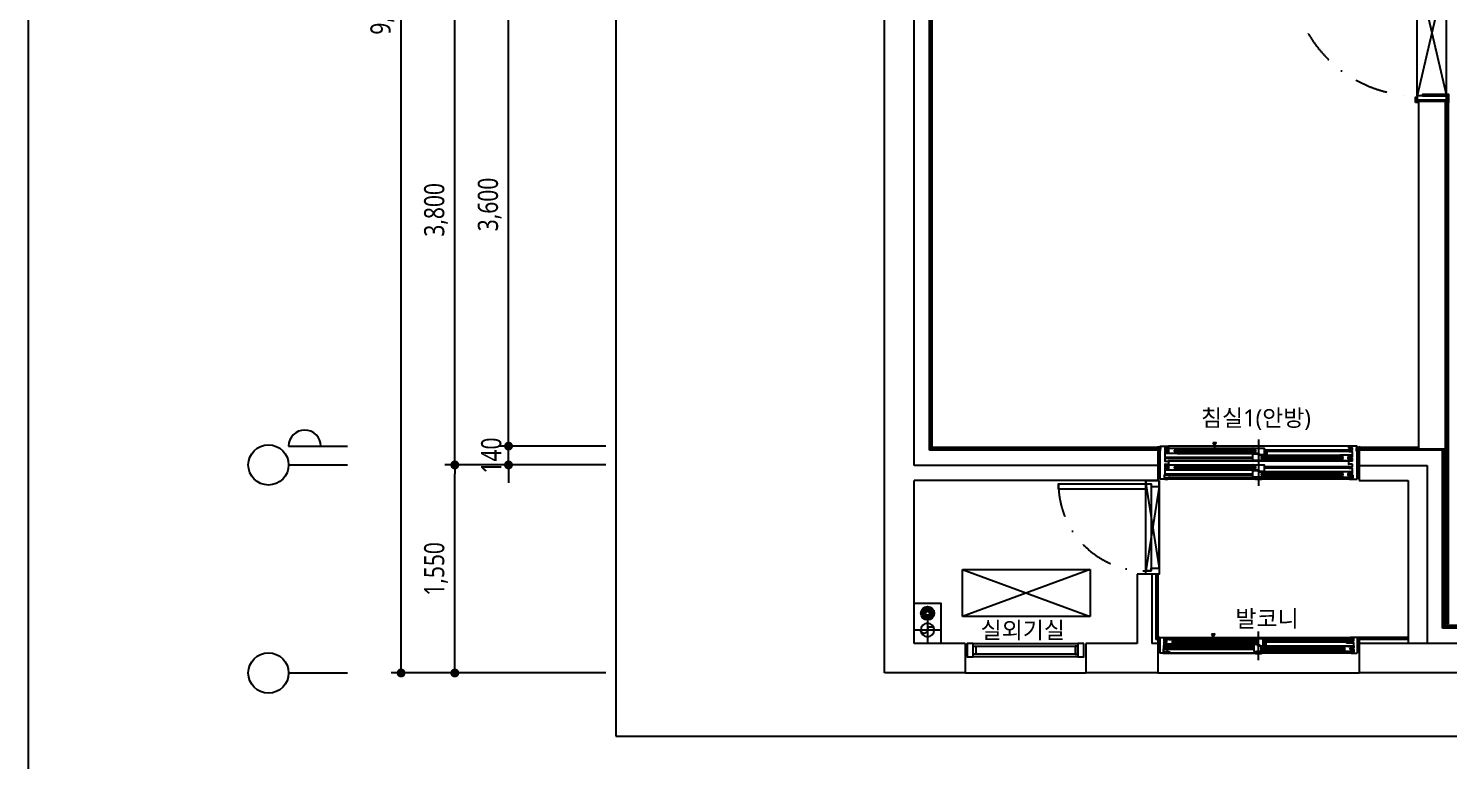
# Model space of a CAD drawing. Header units: millimetres. Extents: x -33000 to 294000, y 0 to 42408.
# Drawn here: x 85235 to 95810, y 9761 to 15216 of the extents above; entities that cross this region are included whole.
import ezdxf
from ezdxf.enums import TextEntityAlignment as Align

# ---------------------------------------------------------------- set-up
doc = ezdxf.new("R2010")
doc.units = ezdxf.units.MM
doc.header["$LTSCALE"] = 50
doc.linetypes.add('DASHDOTX2', pattern=[2, 1, -0.5, 0, -0.5])
doc.layers.add('arch', color=8, linetype='Continuous')
doc.layers.add('실명', color=9, linetype='Continuous')
doc.layers.add('cloud', color=7, linetype='Continuous', true_color=0xb3ef8f, plot=False)
doc.styles.add('ANU-TEXT 0', font='malgun.ttf', dxfattribs={"width": 0.8})
doc.styles.add('FORTELINE', font='malgun.ttf')
doc.dimstyles.new('UDIM-외부', dxfattribs={"dimscale": 50, "dimtxt": 3, "dimasz": 1.33, "dimexe": 1.5, "dimexo": 1.5, "dimgap": 1, "dimtad": 1, "dimdec": 0, "dimzin": 0, "dimdsep": 46, "dimlunit": 6, "dimtxsty": 'ANU-TEXT 0', "dimblk": 'DOT', "dimcen": 0.09, "dimdle": 1.5, "dimclrd": 256, "dimclre": 256, "dimclrt": 3, "dimadec": 0, "dimazin": 0, "dimtfac": 1, "dimtdec": 0, "dimtix": 1, "dimtmove": 2, "dimatfit": 3, "dimfxl": 1.5, "dimtolj": 1, "dimtzin": 0, "dimlwd": -1, "dimarcsym": 0})

# ---------------------------------------------------------------- blocks, each defined once
blk = doc.blocks.new('_Dot')
at = {"color": 0, "linetype": 'ByBlock', "lineweight": -2}
blk.add_line((-0.5, 0), (-1, 0), dxfattribs=at)
at = {"color": 0, "linetype": 'ByBlock', "const_width": 0.5}
blk.add_lwpolyline([(-0.25, 0, 1), (0.25, 0, 1)], format="xyb", close=True, dxfattribs=at)
blk = doc.blocks.new('*D140')
at = {"lineweight": -2, "transparency": 16777216}
for p, q in [((89535, 11964), (88335, 11964)), ((89535, 10414), (88335, 10414))]:
    blk.add_line(p, q, dxfattribs=at)
at = {"transparency": 16777216}
blk.add_line((88410, 10480), (88410, 11897), dxfattribs=at)
at = {"layer": 'Defpoints', "color": 0, "transparency": 16777216}
for p in [(88410, 11964), (89610, 11964), (89610, 10414)]:
    blk.add_point(p, dxfattribs=at)
at = {"transparency": 16777216, "xscale": 66.5, "yscale": 66.5, "zscale": 66.5}
for p, rotation in [((88410, 11964), 90), ((88410, 10414), 270)]:
    blk.add_blockref('_Dot', p, dxfattribs=dict(at, rotation=rotation))
at = {"transparency": 16777216, "insert": (88270, 11189), "char_height": 150, "attachment_point": 5, "rotation": 90, "style": 'ANU-TEXT 0'}
blk.add_mtext('\\A1;1,550', dxfattribs=at)
blk = doc.blocks.new('*D141')
at = {"transparency": 16777216}
for p, q in [((88810, 12170), (88810, 12237)), ((88810, 11964), (88810, 12104)), ((88810, 11897), (88810, 11831))]:
    blk.add_line(p, q, dxfattribs=at)
at = {"lineweight": -2, "transparency": 16777216}
for p, q in [((89535, 12104), (88735, 12104)), ((89535, 11964), (88735, 11964))]:
    blk.add_line(p, q, dxfattribs=at)
at = {"layer": 'Defpoints', "color": 0, "transparency": 16777216}
for p in [(88810, 12104), (89610, 12104), (89610, 11964)]:
    blk.add_point(p, dxfattribs=at)
at = {"transparency": 16777216, "xscale": 66.5, "yscale": 66.5, "zscale": 66.5}
for p, rotation in [((88810, 12104), 270), ((88810, 11964), 90)]:
    blk.add_blockref('_Dot', p, dxfattribs=dict(at, rotation=rotation))
at = {"transparency": 16777216, "insert": (88682, 12034), "char_height": 150, "attachment_point": 5, "rotation": 90, "style": 'ANU-TEXT 0'}
blk.add_mtext('\\A1;140', dxfattribs=at)
blk = doc.blocks.new('*D142')
at = {"lineweight": -2, "transparency": 16777216}
for p, q in [((89535, 15704), (88735, 15704)), ((89535, 12104), (88735, 12104))]:
    blk.add_line(p, q, dxfattribs=at)
at = {"transparency": 16777216}
blk.add_line((88810, 12170), (88810, 15637), dxfattribs=at)
at = {"layer": 'Defpoints', "color": 0, "transparency": 16777216}
for p in [(88810, 15704), (89610, 15704), (89610, 12104)]:
    blk.add_point(p, dxfattribs=at)
at = {"transparency": 16777216, "xscale": 66.5, "yscale": 66.5, "zscale": 66.5}
for p, rotation in [((88810, 15704), 90), ((88810, 12104), 270)]:
    blk.add_blockref('_Dot', p, dxfattribs=dict(at, rotation=rotation))
at = {"transparency": 16777216, "insert": (88670, 13904), "char_height": 150, "attachment_point": 5, "rotation": 90, "style": 'ANU-TEXT 0'}
blk.add_mtext('\\A1;3,600', dxfattribs=at)
blk = doc.blocks.new('*D150')
at = {"lineweight": -2, "transparency": 16777216}
for p, q in [((89535, 15764), (88335, 15764)), ((89535, 11964), (88335, 11964))]:
    blk.add_line(p, q, dxfattribs=at)
at = {"transparency": 16777216}
blk.add_line((88410, 12030), (88410, 15697), dxfattribs=at)
at = {"layer": 'Defpoints', "color": 0, "transparency": 16777216}
for p in [(88410, 15764), (89610, 15764), (89610, 11964)]:
    blk.add_point(p, dxfattribs=at)
at = {"transparency": 16777216, "xscale": 66.5, "yscale": 66.5, "zscale": 66.5}
for p, rotation in [((88410, 15764), 90), ((88410, 11964), 270)]:
    blk.add_blockref('_Dot', p, dxfattribs=dict(at, rotation=rotation))
at = {"transparency": 16777216, "insert": (88270, 13864), "char_height": 150, "attachment_point": 5, "rotation": 90, "style": 'ANU-TEXT 0'}
blk.add_mtext('\\A1;3,800', dxfattribs=at)
blk = doc.blocks.new('*D154')
at = {"lineweight": -2, "transparency": 16777216}
for p, q in [((89535, 20324), (87935, 20324)), ((89535, 10414), (87935, 10414))]:
    blk.add_line(p, q, dxfattribs=at)
at = {"transparency": 16777216}
blk.add_line((88010, 10480), (88010, 20257), dxfattribs=at)
at = {"layer": 'Defpoints', "color": 0, "transparency": 16777216}
for p in [(88010, 20324), (89610, 20324), (89610, 10414)]:
    blk.add_point(p, dxfattribs=at)
at = {"transparency": 16777216, "xscale": 66.5, "yscale": 66.5, "zscale": 66.5}
for p, rotation in [((88010, 20324), 90), ((88010, 10414), 270)]:
    blk.add_blockref('_Dot', p, dxfattribs=dict(at, rotation=rotation))
at = {"transparency": 16777216, "insert": (87870, 15369), "char_height": 150, "attachment_point": 5, "rotation": 90, "style": 'ANU-TEXT 0'}
blk.add_mtext('\\A1;9,910', dxfattribs=at)
blk = doc.blocks.new('중심')
blk.add_line((-350, 0), (0, 0))
blk.add_circle((-470, 0), 120)
blk = doc.blocks.new('안목')
blk.add_line((-350, 0), (0, 0))
blk.add_arc((-254, 0), 96, 0, 180)

msp = doc.modelspace()

# ---------------------------------------------------------------- hatches: boundary and pattern name
at = {"layer": 'arch'}
h = msp.add_hatch(color=256, dxfattribs=at)
h.dxf.hatch_style = 1
h.paths.add_polyline_path([(94080.4, 12129), (94055.4, 12129), (94067.9, 12104)])
h = msp.add_hatch(color=256, dxfattribs=at)
h.dxf.hatch_style = 1
h.paths.add_polyline_path([(94069.5, 10704), (94044.5, 10704), (94057, 10679)])

# ---------------------------------------------------------------- linework, layer by layer
for p, q in [((89610, 25474.6), (89610, 9943.4)), ((91610, 10414), (91610, 20324)), ((91830, 11959), (91830, 20104)), ((91945, 12074), (91945, 19989)), ((91955, 12084), (91955, 19979)), ((91965, 12094), (91965, 19969)), ((95585, 14674), (95585, 12084)), ((95585, 14674), (95785, 14674)), ((95785, 14674), (95785, 12084)), ((95810, 14664), (95795, 14664)), ((95795, 14664), (95795, 10779)), ((95810, 10779), (95810, 14664)), ((93645, 12074), (91945, 12074)), ((93645, 12084), (91955, 12084)), ((93645, 12094), (91965, 12094)), ((93645, 12104), (93645, 12094)), ((93666, 12094), (93645, 12094)), ((93645, 12084.5), (93645, 11859)), ((93666, 12084.5), (93645, 12084.5)), ((93660, 12104), (93724, 12104)), ((93660, 12094), (93660, 12104)), ((93660, 12094), (93666, 12094)), ((93660, 12084.5), (93660, 11859)), ((93660, 11859), (93660, 12066)), ((93666, 12066), (93660, 12066)), ((93666, 12094), (93666, 12084.5)), ((93666, 12066), (93666, 12094)), ((93724, 12092), (93698, 12092)), ((93705, 12077), (93705, 12088.5)), ((95066, 12104), (93724, 12104)), ((93725, 12103), (93725, 12093)), ((93781.3, 12057), (93781.3, 12079)), ((94364.5, 12079), (93781.3, 12079)), ((94364.5, 12073), (93781.3, 12073)), ((94364.5, 12063), (93781.3, 12063)), ((94364.5, 12057), (93781.3, 12057)), ((93788, 12081.5), (93790.6, 12079)), ((93788, 12054.4), (93790.6, 12057)), ((93789.5, 12089), (94353, 12089)), ((93791.3, 12063), (93791.3, 12073)), ((94067.9, 12104), (94067.9, 12079)), ((94354.5, 12081.5), (94351.9, 12079)), ((94354.5, 12054.4), (94351.9, 12057)), ((94353, 12089), (94437, 12089)), ((94354.5, 12088), (94353, 12088)), ((94354.5, 12081.5), (94354.5, 12088)), ((94354.5, 12063), (94354.5, 12073)), ((94359.5, 12081), (94355, 12081)), ((94355, 12056), (94359.5, 12056)), ((94371, 12084), (94356, 12084)), ((94356, 12084), (94356, 12083)), ((94356.5, 12082.5), (94359.5, 12082.5)), ((94359.5, 12082.5), (94359.5, 12081)), ((94359.5, 12056), (94359.5, 12054.5)), ((94364.5, 12057), (94364.5, 12079)), ((94371.5, 12072.7), (94371.5, 12083.5)), ((94371.5, 12053.5), (94371.5, 12063.2)), ((94374.7, 12070.6), (94371.8, 12072.3)), ((94371.8, 12063.6), (94374.7, 12065.3)), ((94375, 12065.7), (94375, 12070.2)), ((94395, 12154), (94395, 11809)), ((94437.5, 12088.5), (94437.5, 12040)), ((95068.5, 12073.5), (94437.5, 12073.5)), ((94448.4, 12063.4), (94449.7, 12063.5)), ((94449.7, 12066.3), (94449.7, 12046.2)), ((94455.9, 12067.3), (94450.7, 12067.3)), ((94453.9, 12047.8), (94456.8, 12066.2)), ((94456.9, 12066.3), (94456.9, 12045.2)), ((95068.5, 12063.5), (94456.9, 12063.5)), ((95065, 12103), (95065, 12093)), ((95130, 12104), (95066, 12104)), ((95066, 12092), (95092, 12092)), ((95124, 12094), (95145, 12094)), ((95124, 12094), (95124, 12084.5)), ((95130, 12094), (95124, 12094)), ((95124, 12066), (95124, 12094)), ((95124, 12084.5), (95145, 12084.5)), ((95124, 12066), (95130, 12066)), ((95130, 12094), (95130, 12104)), ((95130, 12084.5), (95130, 11859)), ((95130, 11859), (95130, 12066)), ((95145, 12104), (95145, 12094)), ((95585, 12094), (95145, 12094)), ((95145, 12084.5), (95145, 11859)), ((95585, 12084), (95145, 12084)), ((95765, 12074), (95145, 12074)), ((95585, 12084), (95785, 12084)), ((95765, 10749), (95765, 12074)), ((95775, 10759), (95775, 12084)), ((95785, 10769), (95785, 12084)), ((93645, 11959), (91830, 11959)), ((93645, 11959), (93645, 11849)), ((93697, 11969.5), (93697, 11951)), ((93698, 11970.5), (93724, 11970.5)), ((93698, 11950), (93721.5, 11950)), ((93721.5, 12021.5), (94352.5, 12021.5)), ((93721.5, 12011.5), (94352.5, 12011.5)), ((95066, 11991), (93724, 11991)), ((93781.3, 11933.5), (93781.3, 11955.5)), ((94364.5, 11955.5), (93781.3, 11955.5)), ((93788, 11958), (93790.6, 11955.5)), ((93789.5, 12048), (94353, 12048)), ((93789.5, 11965.5), (94353, 11965.5)), ((94354.5, 11958), (94351.9, 11955.5)), ((94353, 12049), (94354.5, 12049)), ((94396.6, 12048), (94353, 12048)), ((94353, 11965.5), (94437, 11965.5)), ((94354.5, 11964.5), (94353, 11964.5)), ((94354.5, 12049), (94354.5, 12055.5)), ((94354.5, 11958), (94354.5, 11964.5)), ((94359.5, 11957.5), (94355, 11957.5)), ((94356, 12054), (94356, 12053)), ((94356, 12053), (94371, 12053)), ((94371, 11960.5), (94356, 11960.5)), ((94356, 11960.5), (94356, 11959.5)), ((94359.5, 12054.5), (94356.5, 12054.5)), ((94356.5, 11959), (94359.5, 11959)), ((94359.5, 11959), (94359.5, 11957.5)), ((94364.5, 11933.5), (94364.5, 11955.5)), ((94371.5, 11949.2), (94371.5, 11960)), ((94392, 12040.9), (94392, 12041)), ((94392.4, 12041.5), (94401, 12042.5)), ((94401, 12039.5), (94392.4, 12040.4)), ((94401, 12043.9), (94396.6, 12048)), ((94401, 12042.5), (94401, 12043.9)), ((94437, 12039.5), (94401, 12039.5)), ((94425.5, 12005.5), (94425.5, 12027.5)), ((95012, 12027.5), (94425.5, 12027.5)), ((95012, 12021.5), (94425.5, 12021.5)), ((95012, 12011.5), (94425.5, 12011.5)), ((95012, 12005.5), (94425.5, 12005.5)), ((94435.5, 12030), (94438.1, 12027.5)), ((94435.5, 12011.5), (94435.5, 12021.5)), ((94435.5, 12002.9), (94438.1, 12005.5)), ((94437, 12037), (95000.5, 12037)), ((95000.5, 11996), (94437, 11996)), ((94437.5, 11965), (94437.5, 11916.5)), ((95068.5, 11950), (94437.5, 11950)), ((94456, 12044.2), (94448.4, 12043.9)), ((94449.7, 12046.2), (94449.7, 12044)), ((94449.7, 12046.2), (94452, 12046.2)), ((95002, 12030), (94999.4, 12027.5)), ((95002, 12002.9), (94999.4, 12005.5)), ((95002, 12011.5), (95002, 12021.5)), ((95012, 12005.5), (95012, 12027.5)), ((95092, 11970.5), (95066, 11970.5)), ((95092, 11950), (95068.5, 11950)), ((95085, 12025), (95085, 12036.5)), ((95093, 11969.5), (95093, 11951)), ((95145, 11959), (95650, 11959)), ((95145, 11959), (95145, 11849)), ((95650, 11959), (95650, 11849)), ((91830, 10634), (91830, 11849)), ((93645, 11849), (91830, 11849)), ((93718, 11859), (93660, 11859)), ((93692, 11887), (93692, 11868)), ((93721.5, 11888), (93693, 11888)), ((93693, 11867), (93718, 11867)), ((93696, 11868.5), (93696, 11870.5)), ((93696.5, 11871), (93698.5, 11871)), ((93718.5, 11868), (93696.5, 11868)), ((93696.5, 11858), (93718.5, 11858)), ((93735, 11857), (93696.5, 11857)), ((93697, 11939), (93697, 11899)), ((93698.5, 11870.2), (93697, 11870.2)), ((93697, 11870.2), (93697, 11869)), ((93697, 11869), (93718.5, 11869)), ((93721.5, 11940), (93698, 11940)), ((93698, 11898), (93721.5, 11898)), ((93698.5, 11871), (93698.5, 11870.2)), ((93719, 11869.5), (93719, 11870.5)), ((93719, 11858.5), (93719, 11867.5)), ((93719, 11866), (93719, 11860)), ((93719.5, 11871), (93733, 11871)), ((93721.5, 11898), (94352.5, 11898)), ((93721.5, 11888), (94352.5, 11888)), ((93722, 11949.5), (93722, 11948.8)), ((93722, 11941.1), (93722, 11940.5)), ((93722, 11897.5), (93722, 11896.8)), ((93722, 11889.1), (93722, 11888.5)), ((93734, 11870), (93734, 11864.5)), ((93741.5, 11867), (93734, 11867)), ((93734, 11862.5), (93734, 11858)), ((93734, 11858), (93735, 11858)), ((93734.5, 11864), (93741, 11864)), ((93741, 11863), (93734.5, 11863)), ((94376.5, 11857), (93738, 11857)), ((93741, 11858), (93741.5, 11858)), ((93741.5, 11857), (93741, 11857)), ((93741.5, 11864.5), (93741.5, 11868.5)), ((93741.5, 11858), (93741.5, 11862.5)), ((93742.5, 11868.5), (93742.5, 11858)), ((94371.9, 11867), (93742.5, 11867)), ((94371.9, 11859), (93742.5, 11859)), ((94364.5, 11949.5), (93781.3, 11949.5)), ((94364.5, 11939.5), (93781.3, 11939.5)), ((94364.5, 11933.5), (93781.3, 11933.5)), ((93788, 11930.9), (93790.6, 11933.5)), ((94353, 11924.5), (93789.5, 11924.5)), ((93791.3, 11939.5), (93791.3, 11949.5)), ((94354.5, 11930.9), (94351.9, 11933.5)), ((94353, 11925.5), (94354.5, 11925.5)), ((94396.6, 11924.5), (94353, 11924.5)), ((94354.5, 11939.5), (94354.5, 11949.5)), ((94354.5, 11925.5), (94354.5, 11932)), ((94355, 11932.5), (94359.5, 11932.5)), ((94356, 11930.5), (94356, 11929.5)), ((94356, 11929.5), (94371, 11929.5)), ((94359.5, 11931), (94356.5, 11931)), ((94359.5, 11932.5), (94359.5, 11931)), ((94371.5, 11930), (94371.5, 11939.7)), ((94374.7, 11947.1), (94371.8, 11948.8)), ((94371.8, 11940.1), (94374.7, 11941.8)), ((94371.9, 11868.5), (94371.9, 11858)), ((94372.9, 11864.5), (94372.9, 11868.5)), ((94380.4, 11867), (94372.9, 11867)), ((94372.9, 11858), (94372.9, 11862.5)), ((94373.4, 11858), (94372.9, 11858)), ((94372.9, 11857), (94373.4, 11857)), ((94379.9, 11864), (94373.4, 11864)), ((94373.4, 11863), (94379.9, 11863)), ((94375, 11942.2), (94375, 11946.7)), ((94380.4, 11858), (94379.4, 11858)), ((94379.4, 11857), (94417.9, 11857)), ((94380.4, 11870), (94380.4, 11864.5)), ((94380.4, 11862.5), (94380.4, 11858)), ((94394.9, 11871), (94381.4, 11871)), ((94392, 11917.4), (94392, 11917.5)), ((94392.4, 11918), (94401, 11919)), ((94401, 11916), (94392.4, 11916.9)), ((94395.4, 11869.5), (94395.4, 11870.5)), ((94395.4, 11858.5), (94395.4, 11867.5)), ((95072, 11859), (94395.4, 11859)), ((94417.4, 11869), (94395.9, 11869)), ((94395.9, 11868), (94417.9, 11868)), ((94417.9, 11858), (94395.9, 11858)), ((94401, 11920.4), (94396.6, 11924.5)), ((94401, 11919), (94401, 11920.4)), ((94437, 11916), (94401, 11916)), ((94417.9, 11871), (94415.9, 11871)), ((94415.9, 11871), (94415.9, 11870.2)), ((94415.9, 11870.2), (94417.4, 11870.2)), ((94417.4, 11870.2), (94417.4, 11869)), ((94418.4, 11868.5), (94418.4, 11870.5)), ((94425.5, 11882), (94425.5, 11904)), ((95012, 11904), (94425.5, 11904)), ((95012, 11898), (94425.5, 11898)), ((95012, 11888), (94425.5, 11888)), ((95012, 11882), (94425.5, 11882)), ((94435.5, 11906.5), (94438.1, 11904)), ((94435.5, 11888), (94435.5, 11898)), ((94435.5, 11879.4), (94438.1, 11882)), ((95000.5, 11913.5), (94437, 11913.5)), ((95000.5, 11872.5), (94437, 11872.5)), ((95068.5, 11940), (94437.5, 11940)), ((95002, 11906.5), (94999.4, 11904)), ((95002, 11879.4), (94999.4, 11882)), ((95002, 11888), (95002, 11898)), ((95012, 11882), (95012, 11904)), ((95068, 11949.5), (95068, 11948.8)), ((95068, 11941.1), (95068, 11940.5)), ((95068, 11897.5), (95068, 11896.8)), ((95068, 11889.1), (95068, 11888.5)), ((95068.5, 11940), (95092, 11940)), ((95092, 11898), (95068.5, 11898)), ((95068.5, 11888), (95097, 11888)), ((95071, 11866), (95071, 11860)), ((95097, 11867), (95072, 11867)), ((95072, 11859), (95130, 11859)), ((95093, 11939), (95093, 11899)), ((95098, 11887), (95098, 11868)), ((95145, 11849), (95510, 11849)), ((95510, 11849), (95510, 10634)), ((95650, 11849), (95650, 10634)), ((92190, 11184), (93140, 11184)), ((92190, 10834), (92190, 11184)), ((92190, 11184), (93140, 10834)), ((93140, 11184), (92190, 10834)), ((93140, 11184), (93140, 10834)), ((93490, 11149), (93490, 10634)), ((93600, 11149), (93490, 11149)), ((93600, 11149), (93600, 10634)), ((93630, 11149), (93630, 10664)), ((93640.5, 11149), (93640.5, 10674.5)), ((93645, 11149), (93645, 10679)), ((91908.6, 10893.1), (91917.6, 10878.5)), ((91917.6, 10897.3), (91923, 10881.1)), ((91925, 10899), (91927, 10882)), ((91935, 10899), (91933, 10882)), ((91942.4, 10897.3), (91937, 10881.1)), ((91951.4, 10893.1), (91942.4, 10878.5)), ((91889.7, 10861), (91906.8, 10860)), ((91890.1, 10853.4), (91907, 10855.9)), ((91891.5, 10870.8), (91907.9, 10865.9)), ((91892.7, 10843.8), (91908.6, 10850.1)), ((91896.1, 10880.8), (91910.5, 10871.4)), ((91896.1, 10837.1), (91910.5, 10846.5)), ((91902.6, 10888.5), (91914.3, 10876)), ((91902.6, 10829.4), (91914.3, 10841.9)), ((91908.6, 10824.8), (91917.6, 10839.4)), ((91917.6, 10820.6), (91923, 10836.8)), ((91925, 10819), (91927, 10836)), ((91930, 10834), (91930, 10634)), ((91935, 10819), (91933, 10836)), ((91942.4, 10820.6), (91937, 10836.8)), ((91951.4, 10824.8), (91942.4, 10839.4)), ((91957.4, 10888.5), (91945.7, 10876)), ((91957.4, 10829.4), (91945.7, 10841.9)), ((91963.9, 10880.8), (91949.6, 10871.4)), ((91963.9, 10837.1), (91949.6, 10846.5)), ((91967.3, 10843.8), (91951.4, 10850.1)), ((91968.5, 10870.8), (91952.1, 10865.9)), ((91969.9, 10853.4), (91953, 10855.9)), ((91970.3, 10861), (91953.2, 10860)), ((93140, 10834), (92190, 10834)), ((92030, 10734), (91830, 10734)), ((94395, 10510), (94395, 10724)), ((96245, 10749), (95765, 10749)), ((96245, 10759), (95775, 10759)), ((96245, 10769), (95785, 10769)), ((95795, 10779), (95810, 10779)), ((92210, 10634), (91830, 10634)), ((92210, 10634), (92210, 10534)), ((92210, 10634), (92210, 10414)), ((92270, 10634), (93050, 10634)), ((92290, 10614), (93030, 10614)), ((93490, 10634), (93110, 10634)), ((93110, 10634), (93110, 10534)), ((93110, 10634), (93110, 10414)), ((93645, 10634), (93600, 10634)), ((93660, 10664), (93630, 10664)), ((93660, 10674.5), (93640.5, 10674.5)), ((93660, 10679), (93645, 10679)), ((93645, 10679), (93645, 10562)), ((93645, 10634), (93645, 10414)), ((93660, 10679), (93709.5, 10679)), ((93660, 10679), (93660, 10562)), ((93684.5, 10590), (93684.5, 10571)), ((93708.5, 10591), (93685.5, 10591)), ((93686, 10616), (93686, 10602)), ((93688, 10617), (93687, 10617)), ((93687, 10601), (93708.5, 10601)), ((93688, 10617), (94360, 10617)), ((93689, 10673), (93689, 10654)), ((93689, 10642), (93689, 10618)), ((93709.5, 10674), (93690, 10674)), ((93690, 10653), (93708.5, 10653)), ((93708.5, 10643), (93690, 10643)), ((93699, 10656.5), (93699, 10666)), ((93699, 10630), (93699, 10639.5)), ((93713, 10656), (93699.5, 10656)), ((93699.5, 10640), (93713, 10640)), ((93700, 10667), (93725, 10667)), ((93769, 10629), (93700, 10629)), ((93708, 10601), (94360, 10601)), ((93708, 10591), (94360, 10591)), ((93709, 10652.5), (93709, 10651.4)), ((93709, 10644.5), (93709, 10643.5)), ((93709, 10600.5), (93709, 10599.4)), ((93709, 10592.5), (93709, 10591.5)), ((93709.5, 10679), (95080.5, 10679)), ((93710.5, 10678), (93710.5, 10675)), ((93713, 10640), (93713, 10656)), ((93726, 10666), (93726, 10664.5)), ((93727.5, 10663), (93739.5, 10663)), ((93741, 10664.5), (93741, 10666)), ((93742, 10667), (93769, 10667)), ((93753, 10635.5), (93759, 10661)), ((93753, 10635.5), (93753, 10660.5)), ((93766, 10661), (93753.5, 10661)), ((93753.5, 10635), (93766, 10635)), ((93759, 10635), (93759, 10661)), ((93759, 10659.2), (94370, 10659.2)), ((93759, 10653.2), (94370, 10653.2)), ((93759, 10643.2), (94370, 10643.2)), ((93759, 10637.2), (94370, 10637.2)), ((93767, 10662), (93767, 10665.5)), ((93768.5, 10665.5), (93767, 10665.5)), ((93767, 10630.5), (93767, 10634)), ((93768.5, 10630.5), (93767, 10630.5)), ((93769, 10667), (93769, 10666)), ((93769, 10667), (94360, 10667)), ((93769, 10643.2), (93769, 10653.2)), ((93769, 10630), (93769, 10629)), ((93769, 10629), (94360, 10629)), ((94057, 10679), (94057, 10659.2)), ((94376, 10667), (94360, 10667)), ((94360, 10667), (94360, 10666)), ((94360, 10643.2), (94360, 10653.2)), ((94360, 10630), (94360, 10629)), ((94360, 10629), (94400.5, 10629)), ((94360, 10627), (94360, 10575)), ((94389.5, 10627), (94360, 10627)), ((94360.5, 10665.5), (94362, 10665.5)), ((94362, 10630.5), (94360.5, 10630.5)), ((94362, 10662), (94362, 10665.5)), ((94362, 10630.5), (94362, 10634)), ((94363, 10661), (94375.5, 10661)), ((94375.5, 10635), (94363, 10635)), ((94370, 10635), (94370, 10661)), ((94370, 10635), (94376, 10660.5)), ((94376, 10668.5), (94376, 10667)), ((94376, 10660.5), (94376, 10635.5)), ((94430, 10669), (94376.5, 10669)), ((94399.5, 10625), (94389.5, 10627)), ((94389.5, 10619.7), (94399.7, 10624)), ((94389.5, 10615), (94389.5, 10619.7)), ((94430, 10615), (94389.5, 10615)), ((94400.5, 10624.3), (94390.3, 10619.9)), ((94390.5, 10619), (94400.5, 10617)), ((94400.5, 10629), (94400.5, 10624.3)), ((94400.5, 10617), (94430, 10617)), ((94414, 10583.5), (94414, 10608.5)), ((94420, 10583), (94414, 10608.5)), ((94414, 10577), (94430, 10577)), ((94414, 10575.5), (94414, 10577)), ((94414.5, 10609), (94427, 10609)), ((94427, 10583), (94414.5, 10583)), ((94420, 10583), (94420, 10609)), ((95031, 10607.2), (94420, 10607.2)), ((95031, 10601.2), (94420, 10601.2)), ((95031, 10591.2), (94420, 10591.2)), ((95031, 10585.2), (94420, 10585.2)), ((94428, 10610), (94428, 10613.5)), ((94429.5, 10613.5), (94428, 10613.5)), ((94428, 10578.5), (94428, 10582.1)), ((94429.5, 10578.5), (94428, 10578.5)), ((94430, 10669), (95101, 10669)), ((94430, 10617), (94430, 10669)), ((95050.9, 10653), (94430, 10653)), ((94430, 10614), (94430, 10615)), ((95021, 10615), (94430, 10615)), ((94430, 10591.2), (94430, 10601.2)), ((94430, 10578), (94430, 10577)), ((94430, 10577), (95021, 10577)), ((94430.6, 10617), (95102, 10617)), ((94440.9, 10639.9), (94442.2, 10640)), ((94448.5, 10620.7), (94440.9, 10620.4)), ((94442.2, 10642.8), (94442.2, 10622.7)), ((94442.2, 10622.7), (94442.2, 10620.5)), ((94442.2, 10622.7), (94444.5, 10622.7)), ((94448.4, 10643.8), (94443.2, 10643.8)), ((94446.4, 10624.3), (94449.3, 10642.7)), ((95050.9, 10643), (94449.4, 10643)), ((94449.4, 10642.8), (94449.4, 10621.7)), ((95048, 10615), (95021, 10615)), ((95021, 10615), (95021, 10614)), ((95021, 10591.2), (95021, 10601.2)), ((95021, 10578), (95021, 10577)), ((95021, 10577), (95090, 10577)), ((95021.5, 10613.5), (95023, 10613.5)), ((95021.5, 10578.5), (95023, 10578.5)), ((95023, 10610), (95023, 10613.5)), ((95023, 10578.5), (95023, 10582)), ((95024, 10609), (95036.5, 10609)), ((95036.5, 10583), (95024, 10583)), ((95037, 10583.5), (95031, 10609)), ((95031, 10583), (95031, 10609)), ((95037, 10583.5), (95037, 10608.5)), ((95049, 10612.5), (95049, 10614)), ((95062.5, 10611), (95050.5, 10611)), ((95050.9, 10659.2), (95100.9, 10659.2)), ((95050.9, 10659.2), (95050.9, 10636.7)), ((95100.9, 10636.7), (95050.9, 10636.7)), ((95064, 10614), (95064, 10612.5)), ((95090, 10615), (95065, 10615)), ((95077, 10588), (95077, 10604)), ((95077, 10604), (95090.5, 10604)), ((95090.5, 10588), (95077, 10588)), ((95079.5, 10678), (95079.5, 10675)), ((95130, 10679), (95080.5, 10679)), ((95080.5, 10674), (95100, 10674)), ((95080.9, 10652.2), (95080.9, 10651.5)), ((95080.9, 10644.5), (95080.9, 10643.7)), ((95081, 10652.5), (95081, 10651.4)), ((95081, 10644.5), (95081, 10643.5)), ((95081, 10600.5), (95081, 10599.4)), ((95081, 10592.5), (95081, 10591.5)), ((95100, 10653), (95081.5, 10653)), ((95081.5, 10643), (95100, 10643)), ((95103, 10601), (95081.5, 10601)), ((95081.5, 10591), (95104.5, 10591)), ((95095.6, 10653.2), (95081.9, 10653.2)), ((95095.6, 10642.7), (95081.9, 10642.7)), ((95091, 10604.5), (95091, 10614)), ((95091, 10578), (95091, 10587.5)), ((95097.6, 10654.2), (95095.6, 10653.2)), ((95097.6, 10641.7), (95095.6, 10642.7)), ((95100.9, 10654.2), (95097.6, 10654.2)), ((95100.9, 10641.7), (95097.6, 10641.7)), ((95100.9, 10659.2), (95100.9, 10654.2)), ((95100.9, 10641.7), (95100.9, 10636.7)), ((95101, 10673), (95101, 10654)), ((95101, 10642), (95101, 10618)), ((95102, 10617), (95103, 10617)), ((95104, 10616), (95104, 10602)), ((95105.5, 10590), (95105.5, 10571)), ((95510, 10679), (95130, 10679)), ((95130, 10679), (95130, 10562)), ((95510, 10674.5), (95130, 10674.5)), ((95510, 10664), (95130, 10664)), ((95145, 10679), (95145, 10562)), ((96245, 10634), (95145, 10634)), ((95145, 10634), (95145, 10414)), ((93050, 10534), (92270, 10534)), ((93030, 10554), (92290, 10554)), ((93705, 10562), (93660, 10562)), ((93685.5, 10570), (93704.5, 10570)), ((93704.5, 10570), (93704.5, 10569)), ((93704.5, 10569), (93706, 10569)), ((93706, 10569), (93706, 10563)), ((94372.7, 10560), (93726.5, 10560)), ((94371.7, 10562), (93731, 10562)), ((94360, 10575), (94413.5, 10575)), ((94373, 10560), (94376.1, 10560)), ((95085, 10562), (94395.2, 10562)), ((95085.5, 10569), (95084, 10569)), ((95084, 10569), (95084, 10563)), ((95085, 10562), (95130, 10562)), ((95085.5, 10570), (95085.5, 10569)), ((95104.5, 10570), (95085.5, 10570)), ((92210, 10414), (91610, 10414)), ((92210, 10414), (93110, 10414)), ((93645, 10414), (93110, 10414)), ((93645, 10414), (95145, 10414)), ((96245, 10414), (95145, 10414)), ((89610, 9943.4), (108807.8, 9943.4))]:
    msp.add_line(p, q, dxfattribs=at)
at = {"layer": 'arch', "elevation": 0}
for points in [[(95795, 14714), (95795, 15654), (95575, 14714), (95575, 15654)], [(95563, 14664), (95563, 14704), (95575, 14704), (95575, 14664)], [(95575, 14714), (95575, 14684), (95795, 14684), (95795, 14714)], [(94055.4, 12129), (94067.9, 12104), (94080.4, 12129)], [(93555, 11174), (93555, 11824), (93655, 11194), (93655, 11804)], [(91830, 10634), (91830, 10934), (92030, 10934), (92030, 10634)], [(94044.5, 10704), (94057, 10679), (94069.5, 10704)], [(92270, 10634), (92225, 10634), (92225, 10534), (92270, 10534)], [(92270, 10614), (92290, 10614), (92290, 10554), (92270, 10554)], [(93050, 10614), (93030, 10614), (93030, 10554), (93050, 10554)], [(93095, 10634), (93050, 10634), (93050, 10534), (93095, 10534)], [(93708.5, 10573), (93708.5, 10561), (93721.5, 10561), (93721.5, 10573)], [(94394.2, 10573), (94394.2, 10561), (94381.2, 10561), (94381.2, 10573)]]:
    msp.add_lwpolyline(points, close=True, dxfattribs=at)
for points in [[(95795, 14714), (95795, 14719), (95790, 14719), (95790, 14724), (95615, 14724), (95615, 14714), (95795, 14714)], [(93705.5, 12089), (93789.5, 12089)], [(94437.5, 12067.4), (94448.4, 12063.4), (94448.4, 12043.9), (94440.1, 12042.6)], [(94437.5, 12040.5), (94440.1, 12040.5), (94440.1, 12063.1), (94437.5, 12063.1)], [(93789.5, 12048), (93705.5, 12048)], [(93705.5, 11965.5), (93789.5, 11965.5)], [(95000.5, 11996), (95084.5, 11996)], [(93789.5, 11924.5), (93705.5, 11924.5)], [(95084.5, 11913.5), (95000.5, 11913.5)], [(95000.5, 11872.5), (95084.5, 11872.5)], [(94430, 10643.9), (94440.9, 10639.9), (94440.9, 10620.4), (94432.6, 10619.1)], [(94430, 10617), (94432.6, 10617), (94432.6, 10639.6), (94430, 10639.6)]]:
    msp.add_lwpolyline(points, dxfattribs=at)
at = {"layer": 'arch', "linetype": 'Continuous', "ltscale": 4, "elevation": 0}
for points in [[(95795, 14664), (95813, 14664), (95813, 14724), (95795, 14724)], [(93655, 11849), (93655, 11149), (93555, 11149), (93555, 11849)], [(92905, 11784), (92905, 11824), (93555, 11824), (93555, 11784)], [(93595, 11174), (93555, 11174), (93555, 11824), (93595, 11824)]]:
    msp.add_lwpolyline(points, close=True, dxfattribs=at)
at = {"layer": 'arch', "elevation": 0}
for points in [[(93697, 12091), (93697, 12074.5, 0.4142136), (93698, 12073.5)], [(93698, 12063.5, 0.4142136), (93697, 12062.5), (93697, 12022.5)], [(93698, 12073.5), (93721.5, 12073.5, -0.4142136), (93722, 12073), (93722, 12072.3, 0.3419987), (93722.7, 12071.4, -0.7745967), (93722.7, 12065.6, 0.3419987), (93722, 12064.6), (93722, 12064, -0.4142136), (93721.5, 12063.5), (93698, 12063.5)], [(93705, 12088), (93705, 12088.5, -0.4142136), (93705.5, 12089)], [(93705.5, 12076.5, -0.4142136), (93705, 12077)], [(93705, 12048.5), (93705, 12060, -0.4142136), (93705.5, 12060.5)], [(93705.5, 12060.5), (93726.3, 12060.5, 0.4142136), (93727.3, 12061.5), (93727.3, 12075.5, 0.4142136), (93726.3, 12076.5), (93705.5, 12076.5)], [(93788, 12088), (93788, 12081.5, -0.4142136), (93787.5, 12081), (93783, 12081), (93783, 12082.5), (93786, 12082.5, 0.4142136), (93786.5, 12083), (93786.5, 12084), (93771.5, 12084, 0.4142136), (93771, 12083.5), (93771, 12073.2, -0.2691426), (93770.7, 12072.8), (93767.8, 12071.1, 0.2691426), (93767.5, 12070.7), (93767.5, 12066.2, 0.2691426), (93767.8, 12065.8), (93770.7, 12064.1, -0.2691426), (93771, 12063.7), (93771, 12053.5, 0.4142136), (93771.5, 12053), (93786.5, 12053), (93786.5, 12054, 0.4142136), (93786, 12054.5), (93783, 12054.5), (93783, 12056), (93787.5, 12056, -0.4142136), (93788, 12055.5), (93788, 12049)], [(93789.5, 12089, -0.4142137), (93790, 12088.5, -0.4142137), (93789.5, 12088), (93788, 12088)], [(95092, 12073.5), (95068.5, 12073.5, 0.4142136), (95068, 12073), (95068, 12072.3, -0.3419987), (95067.2, 12071.4, 0.7745967), (95067.2, 12065.6, -0.3419987), (95068, 12064.6), (95068, 12064, 0.4142136), (95068.5, 12063.5), (95092, 12063.5)], [(95093, 12091), (95093, 12074.5, -0.4142136), (95092, 12073.5)], [(95092, 12063.5, -0.4142136), (95093, 12062.5), (95093, 12022.5)], [(93697, 12022.5, 0.4142136), (93698, 12021.5)], [(93698, 12021.5), (93721.5, 12021.5, -0.4142136), (93722, 12021), (93722, 12020.3, 0.3419987), (93722.7, 12019.4, -0.7745967), (93722.7, 12013.6, 0.3419987), (93722, 12012.6), (93722, 12012, -0.4142136), (93721.5, 12011.5), (93698, 12011.5, 0.4142136), (93697, 12010.5), (93697, 11992, 0.4142136), (93698, 11991)], [(93698, 11991), (93724, 11991, -0.4142136), (93725, 11990), (93725, 11971.5)], [(93705.5, 12048, -0.4142136), (93705, 12048.5)], [(93705, 11953.5), (93705, 11965, -0.4142136), (93705.5, 11965.5)], [(93705.5, 11953, -0.4142136), (93705, 11953.5)], [(93705.5, 11937), (93726.3, 11937, 0.4142136), (93727.3, 11938), (93727.3, 11952, 0.4142136), (93726.3, 11953), (93705.5, 11953)], [(93788, 11964.5), (93788, 11958, -0.4142136), (93787.5, 11957.5), (93783, 11957.5), (93783, 11959), (93786, 11959, 0.4142136), (93786.5, 11959.5), (93786.5, 11960.5), (93771.5, 11960.5, 0.4142136), (93771, 11960), (93771, 11949.7, -0.2691426), (93770.7, 11949.3), (93767.8, 11947.6, 0.2691426), (93767.5, 11947.2), (93767.5, 11942.7, 0.2691426), (93767.8, 11942.3), (93770.7, 11940.6, -0.2691426), (93771, 11940.2), (93771, 11930, 0.4142136), (93771.5, 11929.5), (93786.5, 11929.5), (93786.5, 11930.5, 0.4142136), (93786, 11931), (93783, 11931), (93783, 11932.5), (93787.5, 11932.5, -0.4142136), (93788, 11932), (93788, 11925.5)], [(93788, 12049), (93789.5, 12049, -0.9999997), (93789.5, 12048)], [(93789.5, 11965.5, -0.4142137), (93790, 11965, -0.4142137), (93789.5, 11964.5), (93788, 11964.5)], [(94435.5, 12003.5), (94435.5, 11997), (94437, 11997, -0.9999997), (94437, 11996), (94353, 11996, -0.4142136), (94352.5, 11996.5), (94352.5, 12045, -0.4142136), (94353, 12045.5), (94389, 12045.5), (94397.6, 12044.5, -0.3821929), (94398, 12044), (94398, 12043.9, -0.3821309), (94397.6, 12043.4), (94389, 12042.5), (94389, 12041), (94393.5, 12037), (94437, 12037, -0.4142137), (94437.5, 12036.5, -0.4142137), (94437, 12036), (94435.5, 12036), (94435.5, 12029.5)], [(94435.5, 12029.5, -0.4142136), (94435, 12029), (94430.5, 12029), (94430.5, 12030.5), (94433.5, 12030.5, 0.4142136), (94434, 12031), (94434, 12032), (94419, 12032, 0.4142136), (94418.5, 12031.5), (94418.5, 12021.7, -0.2691426), (94418.2, 12021.3), (94415.3, 12019.6, 0.2691426), (94415, 12019.2), (94415, 12014.7, 0.2691426), (94415.3, 12014.3), (94418.2, 12012.6, -0.2691426), (94418.5, 12012.2), (94418.5, 12001.5, 0.4142136), (94419, 12001), (94434, 12001), (94434, 12002, 0.4142136), (94433.5, 12002.5), (94430.5, 12002.5), (94430.5, 12004), (94435, 12004, -0.4142136), (94435.5, 12003.5)], [(95084.5, 12037), (95000.5, 12037, 0.4142137), (95000, 12036.5, 0.4142137), (95000.5, 12036), (95002, 12036)], [(95002, 12003.5), (95002, 11997), (95000.5, 11997, 1), (95000.5, 11996)], [(95002, 12036), (95002, 12029.5, 0.4142136), (95002.5, 12029), (95007, 12029), (95007, 12030.5), (95004, 12030.5, -0.4142136), (95003.5, 12031), (95003.5, 12032), (95018.5, 12032, -0.4142136), (95019, 12031.5), (95019, 12021.2, 0.2691426), (95019.3, 12020.8), (95022.2, 12019.1, -0.2691426), (95022.5, 12018.7), (95022.5, 12014.2, -0.2691426), (95022.2, 12013.8), (95019.3, 12012.1, 0.2691426), (95019, 12011.7), (95019, 12001.5, -0.4142136), (95018.5, 12001), (95003.5, 12001), (95003.5, 12002, -0.4142136), (95004, 12002.5), (95007, 12002.5), (95007, 12004), (95002.5, 12004, 0.4142136), (95002, 12003.5)], [(95084.5, 12008.5), (95063.7, 12008.5, -0.4142136), (95062.7, 12009.5), (95062.7, 12023.5, -0.4142136), (95063.7, 12024.5), (95084.5, 12024.5)], [(95092, 12021.5), (95068.5, 12021.5, 0.4142136), (95068, 12021), (95068, 12020.3, -0.3419987), (95067.2, 12019.4, 0.7745967), (95067.2, 12013.6, -0.3419987), (95068, 12012.6), (95068, 12012, 0.4142136), (95068.5, 12011.5), (95092, 12011.5, -0.4142136), (95093, 12010.5), (95093, 11992, -0.4142136), (95092, 11991)], [(95092, 11991), (95066, 11991, 0.4142136), (95065, 11990), (95065, 11971.5)], [(95085, 12036.5, 0.4142136), (95084.5, 12037)], [(95084.5, 12024.5, 0.4142136), (95085, 12025)], [(95085, 11996.5), (95085, 12008, 0.4142136), (95084.5, 12008.5)], [(95084.5, 11996, 0.4142136), (95085, 11996.5)], [(95093, 12022.5, -0.4142136), (95092, 12021.5)], [(93705, 11925), (93705, 11936.5, -0.4142136), (93705.5, 11937)], [(93705.5, 11924.5, -0.4142136), (93705, 11925)], [(93788, 11925.5), (93789.5, 11925.5, -0.9999997), (93789.5, 11924.5)], [(94435.5, 11880), (94435.5, 11873.5), (94437, 11873.5, -0.9999997), (94437, 11872.5), (94353, 11872.5, -0.4142136), (94352.5, 11873), (94352.5, 11921.5, -0.4142136), (94353, 11922), (94389, 11922), (94397.6, 11921, -0.3821929), (94398, 11920.5), (94398, 11920.4, -0.3821309), (94397.6, 11919.9), (94389, 11919), (94389, 11917.5), (94393.5, 11913.5), (94437, 11913.5, -0.4142137), (94437.5, 11913, -0.4142137), (94437, 11912.5), (94435.5, 11912.5), (94435.5, 11909), (94435, 11908.5), (94435.5, 11908), (94435.5, 11906, -0.4142136), (94435, 11905.5), (94430.5, 11905.5), (94430.5, 11907), (94433.5, 11907, 0.4142136), (94434, 11907.5), (94434, 11908.5), (94419, 11908.5, 0.4142136), (94418.5, 11908), (94418.5, 11898.2, -0.2691426), (94418.2, 11897.8), (94415.3, 11896.1, 0.2691426), (94415, 11895.7), (94415, 11891.2, 0.2691426), (94415.3, 11890.8), (94418.2, 11889.1, -0.2691426), (94418.5, 11888.7), (94418.5, 11878, 0.4142136), (94419, 11877.5), (94434, 11877.5), (94434, 11878.5, 0.4142136), (94433.5, 11879), (94430.5, 11879), (94430.5, 11880.5), (94435, 11880.5, -0.4142136), (94435.5, 11880)], [(95000.5, 11913.5, 0.4142137), (95000, 11913, 0.4142137), (95000.5, 11912.5), (95002, 11912.5)], [(95002, 11873.5), (95000.5, 11873.5, 1), (95000.5, 11872.5)], [(95002, 11912.5), (95002, 11906, 0.4142136), (95002.5, 11905.5), (95007, 11905.5), (95007, 11907), (95004, 11907, -0.4142136), (95003.5, 11907.5), (95003.5, 11908.5), (95018.5, 11908.5, -0.4142136), (95019, 11908), (95019, 11897.7, 0.2691426), (95019.3, 11897.3), (95022.2, 11895.6, -0.2691426), (95022.5, 11895.2), (95022.5, 11890.7, -0.2691426), (95022.2, 11890.3), (95019.3, 11888.6, 0.2691426), (95019, 11888.2), (95019, 11878, -0.4142136), (95018.5, 11877.5), (95003.5, 11877.5), (95003.5, 11878.5, -0.4142136), (95004, 11879), (95007, 11879), (95007, 11880.5), (95002.5, 11880.5, 0.4142136), (95002, 11880), (95002, 11873.5)], [(95084.5, 11885), (95063.7, 11885, -0.4142136), (95062.7, 11886), (95062.7, 11900, -0.4142136), (95063.7, 11901), (95084.5, 11901)], [(95085, 11913, 0.4142136), (95084.5, 11913.5)], [(95084.5, 11901, 0.4142136), (95085, 11901.5), (95085, 11913)], [(95085, 11873), (95085, 11884.5, 0.4142136), (95084.5, 11885)], [(95084.5, 11872.5, 0.4142136), (95085, 11873)], [(93684.5, 10573, -0.4142136), (93685.5, 10574), (93701.5, 10574), (93701.5, 10573.2), (93700, 10573.2), (93700, 10572), (93707.5, 10572), (93707.5, 10573.2), (93706, 10573.2), (93706, 10574), (93721.5, 10574, -0.4142136), (93722.5, 10573), (93722.5, 10567.5, 0.4142136), (93723, 10567), (93729.5, 10567, 0.4142136), (93730, 10567.5), (93730, 10571.5, -1.0000002), (93731, 10571.5), (93731, 10561, -0.4142136), (93730, 10560), (93729.5, 10560, -1), (93729.5, 10561, 1), (93729.5, 10560), (93730, 10565.5, 0.4142136), (93729.5, 10566), (93723, 10566, 0.4142136), (93722.5, 10565.5), (93722.5, 10561), (93723.5, 10561, -0.9999997), (93723.5, 10560), (93685.5, 10560, -0.4142136), (93684.5, 10561), (93684.5, 10561.5), (93685.5, 10561.5, 0.4142136), (93686, 10561), (93707.5, 10561), (93707.5, 10571), (93700, 10571, -0.4142136), (93699, 10572), (93699, 10573), (93686, 10573, 0.4142136), (93685.5, 10572.5), (93684.5, 10572.5)]]:
    msp.add_lwpolyline(points, format="xyb", dxfattribs=at)
at = {"layer": 'arch', "linetype": 'Continuous', "ltscale": 4, "elevation": 0}
for points in [[(93655, 11849), (93555, 11849), (93555, 11824), (93595, 11824), (93595, 11804), (93655, 11804), (93655, 11849)], [(93655, 11149), (93555, 11149), (93555, 11174), (93595, 11174), (93595, 11194), (93655, 11194), (93655, 11149)]]:
    msp.add_lwpolyline(points, dxfattribs=at)
at = {"layer": 'arch', "elevation": 0}
msp.add_lwpolyline([(94372.7, 10561), (94372.7, 10565.5, -0.4142136), (94373.2, 10566), (94379.7, 10566, -0.4142136), (94380.2, 10565.5), (94380.2, 10561), (94379.2, 10561, 1), (94379.2, 10560), (94417.2, 10560, 0.4142136), (94418.2, 10561), (94418.2, 10561.5), (94417.2, 10561.5, -0.4142136), (94416.7, 10561), (94395.2, 10561), (94395.2, 10571), (94402.7, 10571, 0.4142136), (94403.7, 10572), (94403.7, 10573), (94416.7, 10573, -0.4142136), (94417.2, 10572.5), (94418.2, 10572.5), (94418.2, 10573, 0.4142136), (94417.2, 10574), (94401.2, 10574), (94401.2, 10573.2), (94402.7, 10573.2), (94402.7, 10572), (94395.2, 10572), (94395.2, 10573.2), (94396.7, 10573.2), (94396.7, 10574), (94381.2, 10574, 0.4142136), (94380.2, 10573), (94380.2, 10567.5, -0.4142136), (94379.7, 10567), (94373.2, 10567, -0.4142136), (94372.7, 10567.5), (94372.7, 10571.5, 1.0000002), (94371.7, 10571.5), (94371.7, 10561, 0.4142136), (94372.7, 10560), (94373.2, 10560, 1), (94373.2, 10561)], format="xyb", close=True, dxfattribs=at)
at = {"layer": 'arch'}
for centre, radius in [((93738, 11860), 3), ((94376.5, 11860), 3), ((91930, 10859), 50), ((91930, 10859), 15), ((95065.9, 10648), 4), ((95065.9, 10648), 2), ((93726.5, 10562.9), 2.9), ((93726.5, 10562.9), 1.53), ((94376.1, 10562.9), 2.9), ((94376.1, 10562.9), 1.53)]:
    msp.add_circle(centre, radius, dxfattribs=at)
at = {"layer": 'arch', "linetype": 'DASHDOTX2', "ltscale": 5}
for centre, radius in [((95575, 15654), 940), ((93555, 11824), 650)]:
    msp.add_arc(centre, radius, 180, 270, dxfattribs=at)
at = {"layer": 'arch'}
for centre, radius, start, end in [((93698, 12091), 1, 90, 180), ((93724, 12103), 1, 0, 90), ((93724, 12093), 1, 270, 0), ((94353, 12088.5), 0.5, 90, 270), ((94355, 12081.5), 0.5, 180, 270), ((94355, 12055.5), 0.5, 90, 180), ((94356.5, 12083), 0.5, 180, 270), ((94371, 12083.5), 0.5, 0, 90), ((94372, 12072.7), 0.5, 180, 240.25512), ((94372, 12063.2), 0.5, 119.74488, 180), ((94374.5, 12070.2), 0.5, 0, 60.25512), ((94374.5, 12065.7), 0.5, 299.74488, 360), ((94437, 12088.5), 0.5, 0, 90), ((94450.7, 12066.3), 1, 90, 180.08577), ((94455.8, 12066.3), 1, 351.06348, 90), ((94455.9, 12066.3), 1, 0, 90), ((95066, 12103), 1, 90, 180), ((95066, 12093), 1, 180, 270), ((95092, 12091), 1, 0, 90), ((93698, 11969.5), 1, 90, 180), ((93698, 11951), 1, 180, 270), ((93721.5, 11949.5), 0.5, 0, 90), ((93724, 11971.5), 1, 270, 0), ((94353, 12048.5), 0.5, 90, 270), ((94353, 11965), 0.5, 90, 270), ((94355, 11958), 0.5, 180, 270), ((94356.5, 12054), 0.5, 90, 180), ((94356.5, 11959.5), 0.5, 180, 270), ((94371, 12053.5), 0.5, 270, 0), ((94371, 11960), 0.5, 0, 90), ((94392.5, 12041), 0.5, 96.34639, 180), ((94392.5, 12040.9), 0.5, 180, 263.66601), ((94437, 12040), 0.5, 270, 0), ((94437, 11965), 0.5, 0, 90), ((94452, 12048.1), 1.88, 270, 348.88011), ((94455.9, 12045.2), 1, 272.27755, 0), ((95066, 11971.5), 1, 180, 270), ((95068.5, 11949.5), 0.5, 90, 180), ((95092, 11969.5), 1, 0, 90), ((95092, 11951), 1, 270, 0), ((93693, 11887), 1, 90, 180), ((93693, 11868), 1, 180, 270), ((93696.5, 11870.5), 0.5, 90, 180), ((93696.5, 11868.5), 0.5, 180, 270), ((93696.5, 11857.5), 0.5, 90, 270), ((93698, 11939), 1, 90, 180), ((93698, 11899), 1, 180, 270), ((93718, 11866), 1, 0, 90), ((93718, 11860), 1, 270, 0), ((93718.5, 11869.5), 0.5, 270, 0), ((93718.5, 11867.5), 0.5, 0, 90), ((93718.5, 11858.5), 0.5, 270, 0), ((93719.5, 11870.5), 0.5, 90, 180), ((93721.5, 11940.5), 0.5, 269.9997, 0), ((93721.5, 11897.5), 0.5, 0, 90), ((93721.5, 11888.5), 0.5, 270, 0), ((93723, 11948.8), 1, 180, 255.52249), ((93723, 11941.1), 1, 104.47751, 180), ((93723, 11896.8), 1, 180, 255.52249), ((93723, 11889.1), 1, 104.47751, 180), ((93722, 11945), 3, 284.47751, 75.52249), ((93722, 11893), 3, 284.47751, 75.52249), ((93733, 11870), 1, 0, 90), ((93734.5, 11864.5), 0.5, 180, 270), ((93734.5, 11862.5), 0.5, 90, 180), ((93735, 11857.5), 0.5, 270, 89.99996), ((93741, 11857.5), 0.5, 90, 270), ((93741, 11864.5), 0.5, 270, 0), ((93741, 11862.5), 0.5, 0, 90), ((93742, 11868.5), 0.5, 0, 180.00002), ((93741.5, 11858), 1, 270, 0), ((94353, 11925), 0.5, 90, 270), ((94355, 11932), 0.5, 90, 180), ((94356.5, 11930.5), 0.5, 90, 180), ((94371, 11930), 0.5, 270, 0), ((94372, 11949.2), 0.5, 180, 240.25512), ((94372, 11939.7), 0.5, 119.74488, 180), ((94372.4, 11868.5), 0.5, 0, 180.00002), ((94372.9, 11858), 1, 180, 270), ((94373.4, 11864.5), 0.5, 180, 270), ((94373.4, 11862.5), 0.5, 90, 180), ((94373.4, 11857.5), 0.5, 270, 90), ((94374.5, 11946.7), 0.5, 0, 60.25512), ((94374.5, 11942.2), 0.5, 299.74488, 360), ((94379.4, 11857.5), 0.5, 90, 270), ((94379.9, 11864.5), 0.5, 270, 0), ((94379.9, 11862.5), 0.5, 0, 90), ((94381.4, 11870), 1, 90, 180), ((94392.5, 11917.5), 0.5, 96.34639, 180), ((94392.5, 11917.4), 0.5, 180, 263.66601), ((94394.9, 11870.5), 0.5, 0, 90), ((94395.9, 11869.5), 0.5, 180, 270), ((94395.9, 11867.5), 0.5, 90, 180), ((94395.9, 11858.5), 0.5, 180, 270), ((94417.9, 11870.5), 0.5, 0, 90), ((94417.9, 11868.5), 0.5, 270, 0), ((94417.9, 11857.5), 0.5, 270, 89.99996), ((94437, 11916.5), 0.5, 270, 0), ((95068, 11945), 3, 104.47751, 255.52249), ((95068, 11893), 3, 104.47751, 255.52249), ((95067, 11948.8), 1, 284.47751, 0), ((95067, 11941.1), 1, 0, 75.52249), ((95067, 11896.8), 1, 284.47751, 0), ((95067, 11889.1), 1, 0, 75.52249), ((95068.5, 11940.5), 0.5, 180, 270.0003), ((95068.5, 11897.5), 0.5, 90, 180), ((95068.5, 11888.5), 0.5, 180, 270), ((95072, 11866), 1, 90, 180), ((95072, 11860), 1, 180, 270), ((95092, 11939), 1, 0, 90), ((95092, 11899), 1, 270, 0), ((95097, 11887), 1, 0, 90), ((95097, 11868), 1, 270, 0), ((91913.1, 10895.2), 5, 11.57905, 218.4184), ((91930, 10899), 5, 346.57905, 193.4184), ((91946.9, 10895.2), 5, 321.57905, 168.4184), ((91890.6, 10865.9), 5, 66.57905, 273.4184), ((91891.4, 10848.6), 5, 91.57905, 298.4184), ((91899.4, 10884.7), 5, 36.57905, 243.4184), ((91899.4, 10833.2), 5, 116.57905, 323.4184), ((91907.4, 10862.9), 3, 259.99873, 79.99873), ((91907.8, 10853), 3, 284.99873, 104.99873), ((91913.1, 10822.7), 5, 141.57905, 348.4184), ((91912.4, 10873.7), 3, 229.99873, 49.99873), ((91912.4, 10844.2), 3, 309.99873, 129.99873), ((91920.3, 10879.8), 3, 204.99873, 24.99873), ((91920.3, 10838.1), 3, 334.99873, 154.99873), ((91930, 10819), 5, 166.57905, 13.4184), ((91930, 10882), 3, 179.99873, 359.99873), ((91930, 10836), 3, 359.99873, 179.99873), ((91939.7, 10879.8), 3, 154.99873, 334.99873), ((91939.7, 10838.1), 3, 24.99873, 204.99873), ((91946.9, 10822.7), 5, 191.57905, 38.4184), ((91947.6, 10873.7), 3, 129.99873, 309.99873), ((91947.6, 10844.2), 3, 49.99873, 229.99873), ((91952.2, 10853), 3, 74.99873, 254.99873), ((91952.7, 10862.9), 3, 99.99873, 279.99873), ((91960.6, 10884.7), 5, 296.57905, 143.4184), ((91960.6, 10833.2), 5, 216.57905, 63.4184), ((91968.6, 10848.6), 5, 241.57905, 88.4184), ((91969.4, 10865.9), 5, 266.57905, 113.4184), ((93685.5, 10590), 1, 90, 180), ((93687, 10616), 1, 90, 180), ((93687, 10602), 1, 180, 270), ((93688, 10618), 1, 270, 0), ((93690, 10673), 1, 90, 180), ((93690, 10654), 1, 180, 270), ((93690, 10642), 1, 90, 180), ((93700, 10666), 1, 90, 180), ((93699.5, 10656.5), 0.5, 180, 270), ((93699.5, 10639.5), 0.5, 90, 180), ((93700, 10630), 1, 180, 270), ((93708.5, 10652.5), 0.5, 0, 90), ((93708.5, 10643.5), 0.5, 270, 0), ((93708.5, 10600.5), 0.5, 0, 90), ((93708.5, 10591.5), 0.5, 270, 0), ((93709.5, 10651.4), 0.5, 180, 261.78679), ((93709.5, 10644.5), 0.5, 98.21321, 180), ((93709.5, 10599.4), 0.5, 180, 261.78679), ((93709.5, 10592.5), 0.5, 98.21321, 180), ((93709, 10648), 3, 278.21321, 81.78679), ((93709, 10596), 3, 278.21321, 81.78679), ((93709.5, 10678), 1, 0, 90), ((93709.5, 10675), 1, 270, 0), ((93725, 10666), 1, 0, 90), ((93727.5, 10664.5), 1.5, 180, 270), ((93739.5, 10664.5), 1.5, 270, 0), ((93742, 10666), 1, 90, 180), ((93753.5, 10660.5), 0.5, 90, 180), ((93753.5, 10635.5), 0.5, 180, 270), ((93766, 10662), 1, 269.99998, 0.04705), ((93766, 10634), 1, 359.95295, 90.00002), ((93768.5, 10666), 0.5, 270, 0), ((93768.5, 10630), 0.5, 0, 90), ((94360.5, 10666), 0.5, 180, 270), ((94360.5, 10630), 0.5, 90, 180), ((94363, 10662), 1, 179.95295, 270.00002), ((94363, 10634), 1, 89.99998, 180.04705), ((94375.5, 10660.5), 0.5, 0, 90), ((94375.5, 10635.5), 0.5, 270, 0), ((94376.5, 10668.5), 0.5, 90, 180), ((94390.5, 10619.5), 0.5, 114.93191, 270), ((94399.5, 10624.5), 0.5, 294.93191, 90), ((94413.5, 10575.5), 0.5, 270, 0), ((94414.5, 10608.5), 0.5, 90, 180), ((94414.5, 10583.5), 0.5, 180, 270), ((94427, 10610), 1, 269.99998, 0.04705), ((94427, 10582), 1, 359.95295, 90.00002), ((94429.5, 10614), 0.5, 270, 0), ((94429.5, 10578), 0.5, 0, 90), ((94443.2, 10642.8), 1, 90, 180.08577), ((94444.5, 10624.6), 1.88, 270, 348.88011), ((94448.3, 10642.8), 1, 351.06348, 90), ((94448.4, 10642.8), 1, 0, 90), ((94448.4, 10621.7), 1, 272.27755, 0), ((95021.5, 10614), 0.5, 180, 270), ((95021.5, 10578), 0.5, 90, 180), ((95024, 10610), 1, 179.95295, 270.00002), ((95024, 10582), 1, 89.99998, 180.04705), ((95036.5, 10608.5), 0.5, 0, 90), ((95036.5, 10583.5), 0.5, 270, 0), ((95048, 10614), 1, 0, 90), ((95050.5, 10612.5), 1.5, 180, 270), ((95062.5, 10612.5), 1.5, 270, 0), ((95065, 10614), 1, 90, 180), ((95081.4, 10648), 3.5, 98.21321, 261.78679), ((95081, 10648), 3, 98.21321, 261.78679), ((95081, 10596), 3, 98.21321, 261.78679), ((95080.5, 10678), 1, 90, 180), ((95080.5, 10675), 1, 180, 270), ((95080.5, 10651.4), 0.5, 278.21321, 360), ((95080.5, 10644.5), 0.5, 360, 81.78679), ((95080.5, 10599.4), 0.5, 278.21321, 360), ((95080.5, 10592.5), 0.5, 360, 81.78679), ((95081.9, 10652.2), 1, 90, 180), ((95081.9, 10643.7), 1, 180, 270), ((95081.5, 10652.5), 0.5, 90, 180), ((95081.5, 10643.5), 0.5, 180, 270), ((95081.5, 10600.5), 0.5, 90, 180), ((95081.5, 10591.5), 0.5, 180, 270), ((95090, 10614), 1, 0, 90), ((95090, 10578), 1, 270, 0), ((95090.5, 10604.5), 0.5, 270, 0), ((95090.5, 10587.5), 0.5, 0, 90), ((95100, 10673), 1, 0, 90), ((95100, 10654), 1, 270, 0), ((95100, 10642), 1, 0, 90), ((95102, 10618), 1, 180, 270), ((95103, 10616), 1, 0, 90), ((95103, 10602), 1, 270, 0), ((95104.5, 10590), 1, 0, 90), ((93685.5, 10571), 1, 180, 270), ((93705, 10563), 1, 270, 0), ((95085, 10563), 1, 180, 270), ((95104.5, 10571), 1, 270, 0)]:
    msp.add_arc(centre, radius, start, end, dxfattribs=at)
at = {"layer": 'arch', "extrusion": (0, 0, -1)}
for centre, major_axis, start_param, end_param in [((91930, 10734), (35.4, -35.4), 3.1415927, 9.424778), ((91905, 10734), (17.7, -17.7), 5.4977871, 8.6393798), ((91955, 10734), (-17.7, -17.7), 0.7853982, 3.9269908)]:
    msp.add_ellipse(centre, major_axis=major_axis, ratio=1, start_param=start_param, end_param=end_param, dxfattribs=at)
at = {"layer": 'cloud'}
msp.add_lwpolyline([(85235, 28850), (121950, 28850), (121950, 909.2), (85235, 909.2)], close=True, dxfattribs=at)

# ---------------------------------------------------------------- block references
at = {"xscale": 1.25, "yscale": 1.25, "zscale": 1.25}
for name, p in [('안목', (87610, 12104)), ('중심', (87610, 11964)), ('중심', (87610, 10414))]:
    msp.add_blockref(name, p, dxfattribs=at)

# ---------------------------------------------------------------- texts
at = {"layer": '실명', "linetype": 'ByBlock', "style": 'FORTELINE'}
for s, p in [('침실1(안방)', (94375.4, 12314.5)), ('발코니', (94458.5, 10819.4)), ('실외기실', (92639.5, 10733.9))]:
    msp.add_text(s, height=125, dxfattribs=at).set_placement(p, align=Align.MIDDLE_CENTER)

# ---------------------------------------------------------------- dimensions: what is measured, and where the dimension line sits
for base, p1, p2, picture, middle in [((88010, 20324), (89610, 10414), (89610, 20324), '*D154', (87869.5, 15369)), ((88410, 15764), (89610, 11964), (89610, 15764), '*D150', (88269.9, 13864)), ((88810, 15704), (89610, 12104), (89610, 15704), '*D142', (88669.9, 13904)), ((88810, 12104), (89610, 11964), (89610, 12104), '*D141', (88682.1, 12034)), ((88410, 11964), (89610, 10414), (89610, 11964), '*D140', (88269.5, 11189))]:
    dim = msp.add_linear_dim(base=base, p1=p1, p2=p2, angle=90, dimstyle='UDIM-외부', override={"dimclrd": 256, "dimclre": 256, "dimclrt": 256})
    dim.commit()
    dim.dimension.update_dxf_attribs({"geometry": picture, "text_midpoint": middle})

doc.saveas('drawing.dxf')
